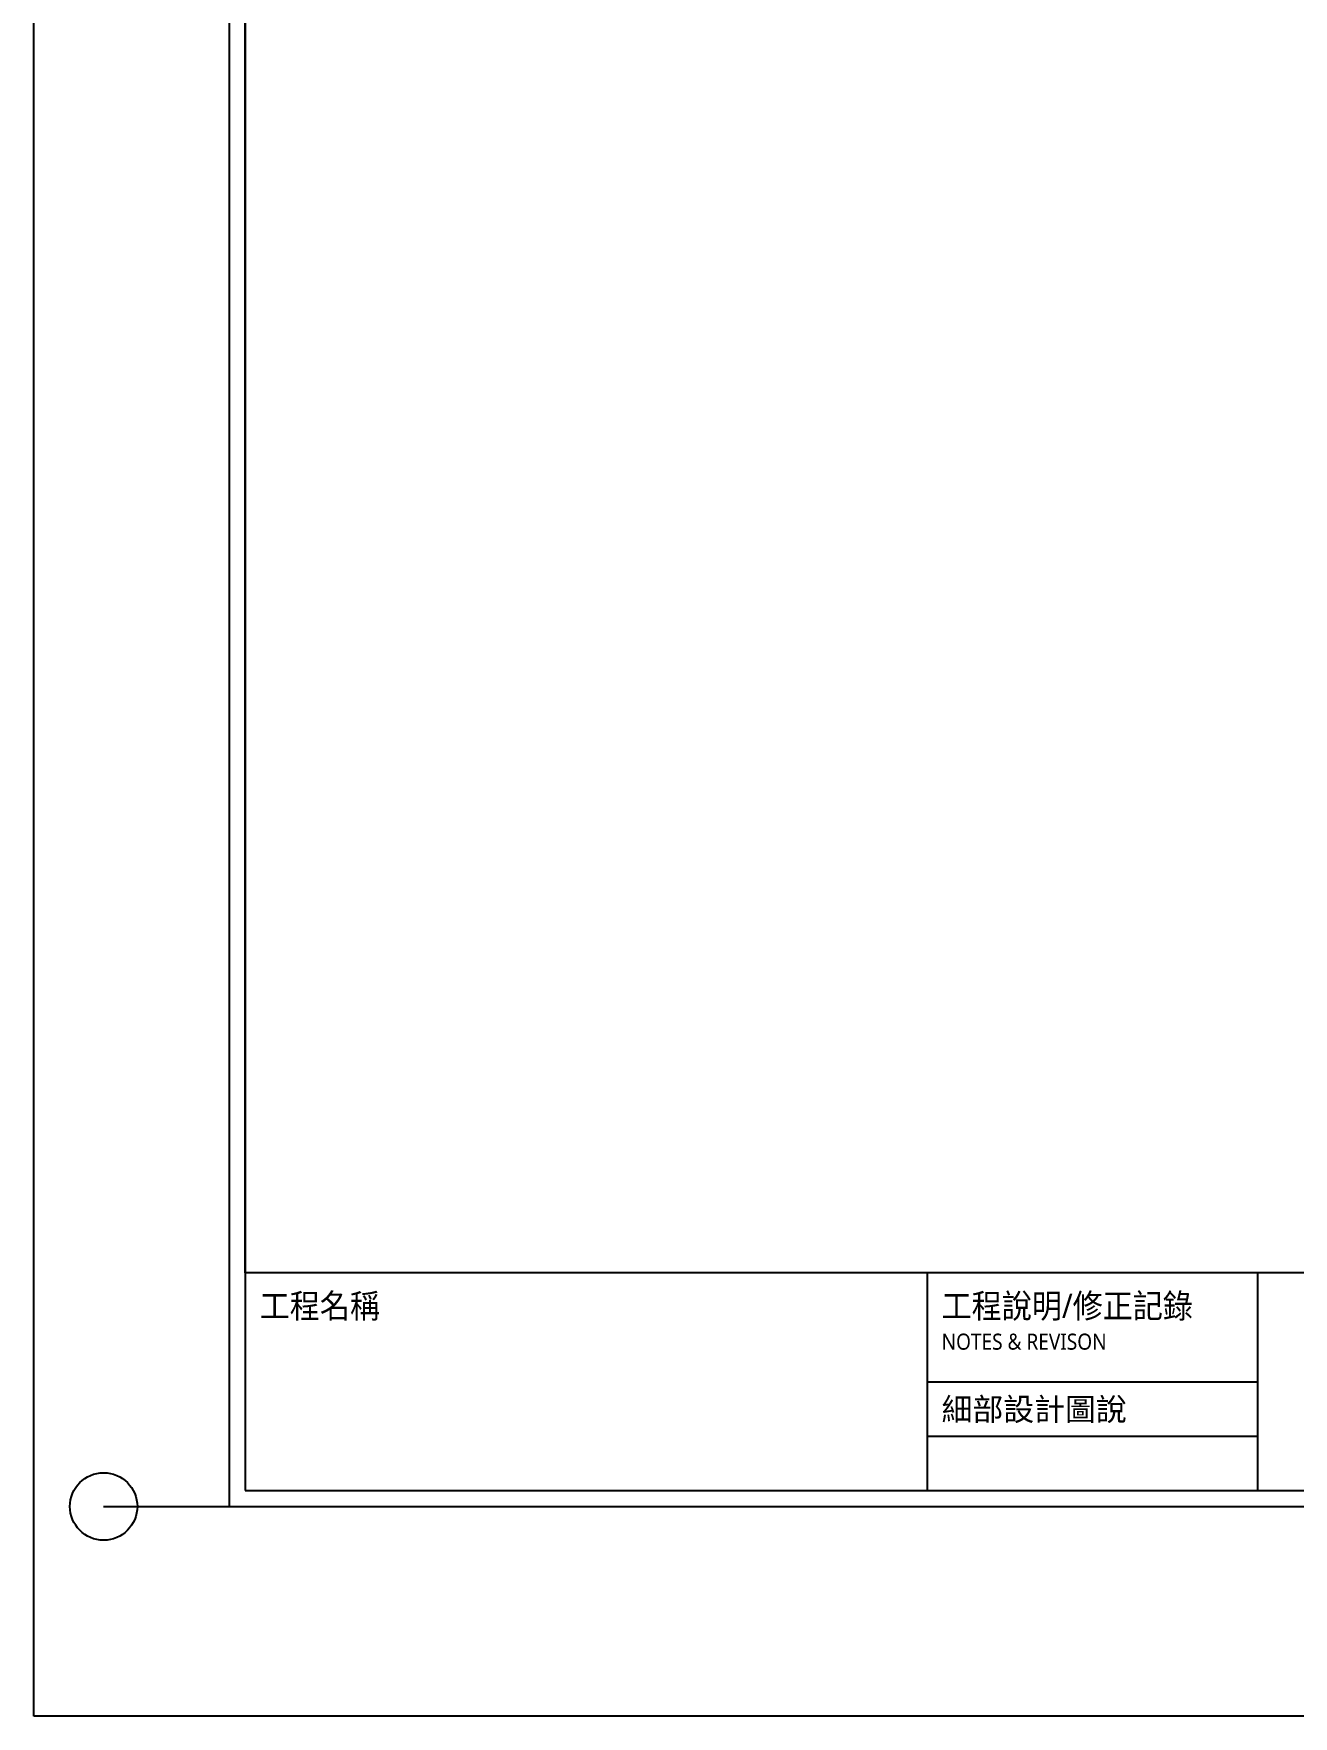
# Model space of a CAD drawing. Header units: millimetres. Extents: x 5208 to 9408, y 10 to 2980.
# Drawn here: x 5208 to 6321, y 10 to 1498 of the extents above; entities that cross this region are included whole.
import ezdxf
from ezdxf.enums import TextEntityAlignment as Align

# ---------------------------------------------------------------- set-up
doc = ezdxf.new("R2010")
doc.units = ezdxf.units.MM
doc.styles.add('圖框文字', font='Microsoft JhengHei.ttf')

msp = doc.modelspace()

# ---------------------------------------------------------------- linework, layer by layer
for p, q in [((5207.7, 10.1, 163.2), (5207.7, 2980.1, 163.2)), ((5394.7, 402.1, 163.2), (5394.7, 2781.3, 163.2)), ((5394.7, 2781.3, 163.2), (5394.7, 209.8, 163.2)), ((9220.6, 402.1, 163.2), (5394.7, 402.1, 163.2)), ((9220.6, 402.1, 163.2), (5394.7, 402.1, 163.2)), ((5997.6, 402.1, 163.2), (5997.6, 209.8, 163.2)), ((6289.5, 402.1, 163.2), (6289.5, 209.8, 163.2)), ((5997.6, 305.9, 163.2), (6289.5, 305.9, 163.2)), ((5997.6, 257.9, 163.2), (6289.5, 257.9, 163.2)), ((5394.7, 209.8, 163.2), (9220.6, 209.8, 163.2)), ((5269.5, 195.6, 163.2), (5380.5, 195.6, 163.2)), ((9407.7, 10.1, 163.2), (5207.7, 10.1, 163.2))]:
    msp.add_line(p, q)
at = {"color": 4}
for p, q in [((5380.5, 2795.5, 163.2), (5380.5, 195.6, 163.2)), ((5380.5, 195.6, 163.2), (9234.8, 195.6, 163.2))]:
    msp.add_line(p, q, dxfattribs=at)
msp.add_circle((5269.5, 195.6, 163.2), 29.8)

# ---------------------------------------------------------------- texts
at = {"color": 3, "style": '圖框文字', "width": 0.91}
for s, p in [('工程名稱', (5407.4, 372.9, 163.2)), ('工程說明/修正記錄', (6010.2, 372.9, 163.2))]:
    msp.add_text(s, height=21.43, dxfattribs=at).set_placement(p, align=Align.MIDDLE_LEFT)
at = {"style": '圖框文字', "width": 0.91}
msp.add_text('NOTES & REVISON', height=14.212, dxfattribs=at).set_placement((6010.2, 341.3, 163.2), align=Align.MIDDLE_LEFT)
at = {"color": 3, "style": '圖框文字'}
msp.add_text('細部設計圖說', height=20, dxfattribs=at).set_placement((6010.2, 281.5, 163.2), align=Align.MIDDLE_LEFT)

doc.saveas('drawing.dxf')
